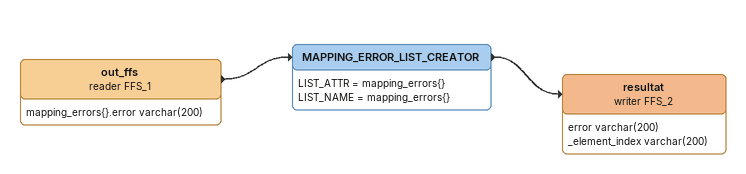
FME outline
out_ffs (reader FFS_1)
    attributes: mapping_errors{}.error varchar(200)
    -> MAPPING_ERROR_LIST_CREATOR
MAPPING_ERROR_LIST_CREATOR
    LIST_ATTR = mapping_errors{}
    LIST_NAME = mapping_errors{}
    -> resultat (writer FFS_2)
resultat (writer FFS_2)
    attributes: error varchar(200), _element_index varchar(200)
